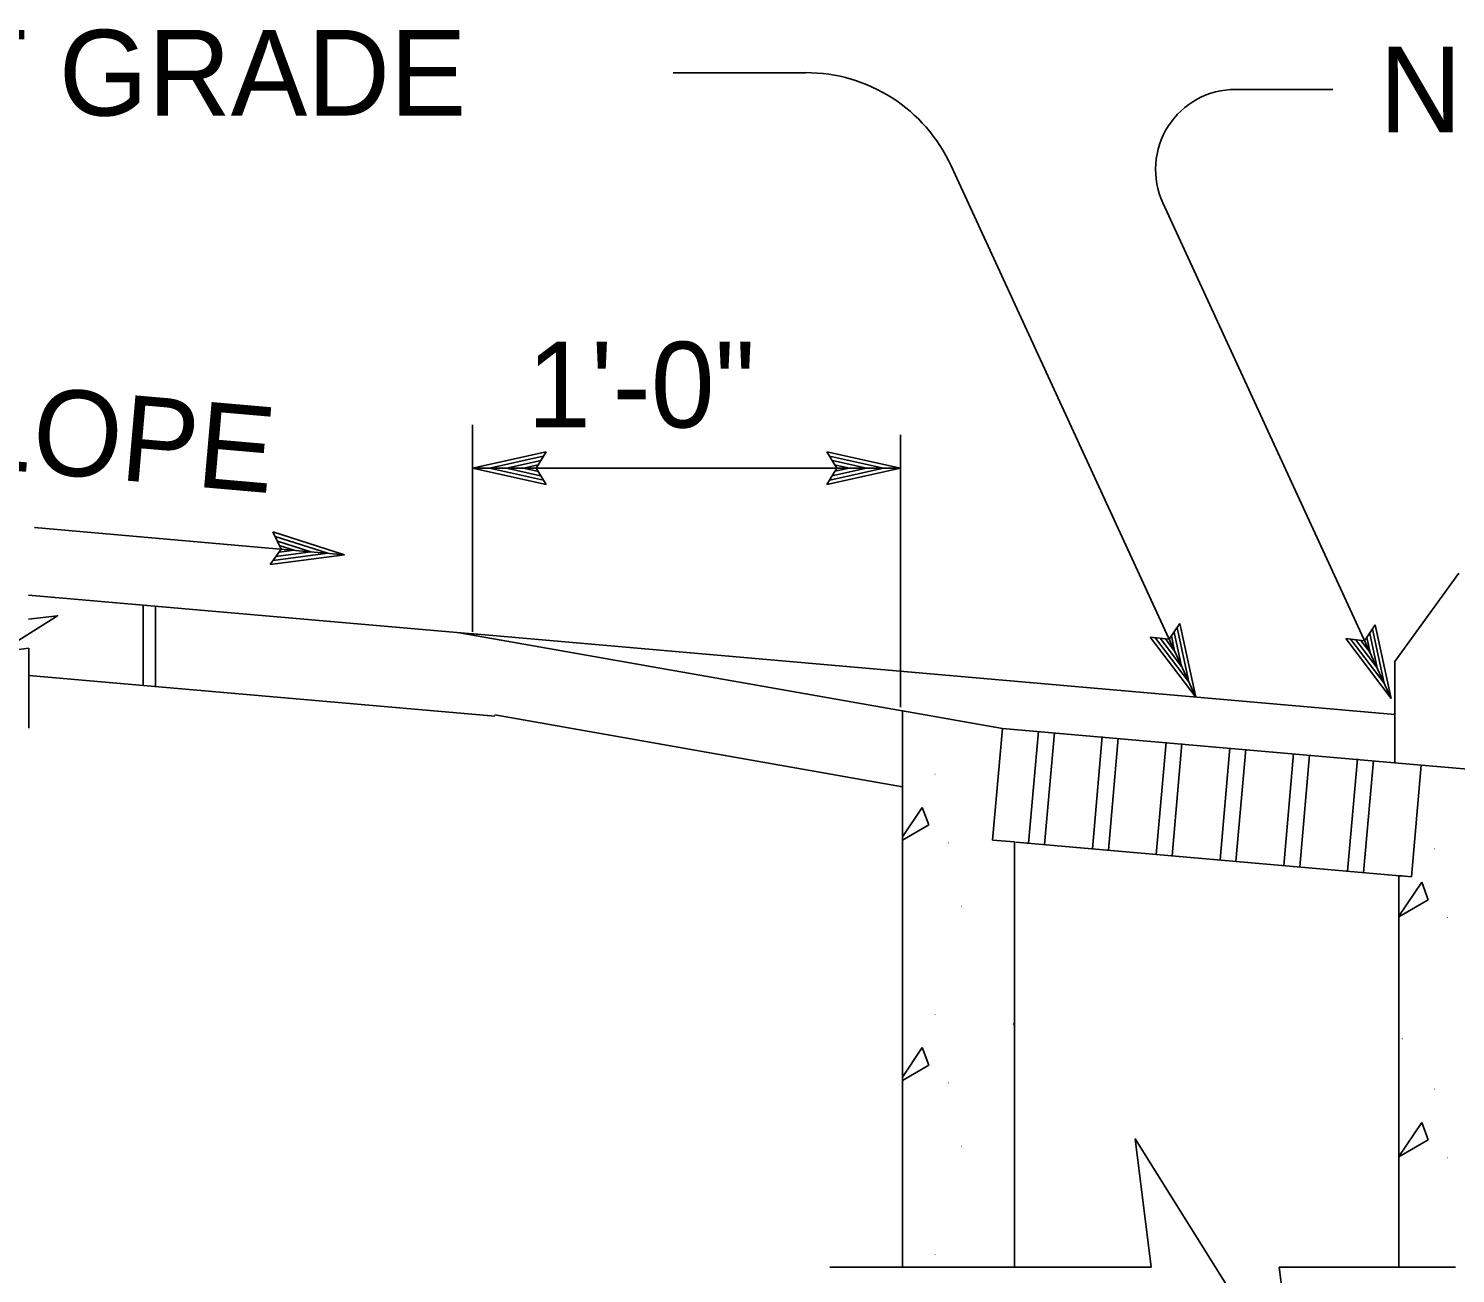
# Model space of a CAD drawing. Extents: x -894 to 866, y -472 to 714.
# Drawn here: x -70 to 46.6, y 217.7 to 319.4 of the extents above; entities that cross this region are included whole.
import ezdxf

# ---------------------------------------------------------------- set-up
doc = ezdxf.new("R2010")
doc.units = 0
for name, color, linetype in [('df_DETAIL-anno', 7, 'Continuous'), ('pp_PRESENTATION', 7, 'Continuous'), ('rd_HMA-DIKE', 7, 'Continuous'), ('str_Concrete-A', 7, 'Continuous'), ('str_Misc-Steel-A', 7, 'Continuous')]:
    doc.layers.add(name, color=color, linetype=linetype)

msp = doc.modelspace()

# ---------------------------------------------------------------- linework, layer by layer
at = {"layer": 'df_DETAIL-anno'}
for p, q in [((-17.32, 315.75), (-6.5, 315.75)), ((36.56, 314.39), (28.62, 314.39)), ((25.37, 264.74), (5.38, 308.15)), ((41.33, 264.63), (22.68, 305.11)), ((-33.72, 270.07), (-33.72, 286.99)), ((1.24, 263.92), (1.24, 286.17)), ((-33.7, 283.45), (-27.7, 284.78)), ((-32.31, 283.45), (-27.93, 284.42)), ((-27.7, 284.78), (-28.5, 283.45)), ((-27.7, 284.78), (-27.7, 284.78)), ((-3.96, 283.45), (-4.76, 284.79)), ((-4.76, 284.79), (-4.76, 284.79)), ((-4.76, 284.79), (1.24, 283.45)), ((-4.55, 284.43), (-0.14, 283.45)), ((-33.7, 283.45), (1.24, 283.45)), ((-27.7, 282.11), (-33.7, 283.45)), ((-33.7, 283.45), (-33.7, 283.45)), ((-27.91, 282.47), (-32.32, 283.45)), ((-30.93, 283.45), (-28.11, 284.07)), ((-28.15, 282.83), (-30.93, 283.45)), ((-29.55, 283.45), (-28.34, 283.71)), ((-28.32, 283.17), (-29.55, 283.45)), ((-28.5, 283.45), (-27.7, 282.11)), ((1.24, 283.45), (-4.76, 282.12)), ((-4.76, 282.12), (-3.96, 283.45)), ((-0.15, 283.45), (-4.53, 282.48)), ((-1.53, 283.45), (-4.35, 282.83)), ((-4.31, 284.07), (-1.53, 283.45)), ((-4.14, 283.73), (-2.91, 283.45)), ((-2.91, 283.45), (-4.12, 283.19)), ((1.24, 283.45), (1.24, 283.45)), ((-27.7, 282.11), (-27.7, 282.11)), ((-4.76, 282.12), (-4.76, 282.12)), ((23.19, 269.47), (24.07, 270.75)), ((23.84, 270.41), (24.79, 266)), ((24.07, 270.75), (24.07, 270.75)), ((24.07, 270.75), (25.37, 264.74)), ((39.15, 269.35), (40.03, 270.64)), ((40.03, 270.64), (40.03, 270.64)), ((40.03, 270.64), (41.33, 264.63)), ((25.37, 264.74), (21.65, 269.64)), ((21.65, 269.64), (21.65, 269.64)), ((21.65, 269.64), (23.19, 269.47)), ((24.78, 266.01), (22.07, 269.57)), ((24.21, 267.25), (22.46, 269.56)), ((23.64, 268.51), (22.89, 269.5)), ((23.37, 269.74), (23.64, 268.51)), ((23.61, 270.05), (24.21, 267.25)), ((41.33, 264.63), (37.61, 269.52)), ((37.61, 269.52), (37.61, 269.52)), ((37.61, 269.52), (39.15, 269.35)), ((40.74, 265.89), (38.03, 269.46)), ((40.17, 267.14), (38.42, 269.44)), ((39.6, 268.39), (38.85, 269.38)), ((39.33, 269.62), (39.6, 268.39)), ((39.57, 269.93), (40.17, 267.14)), ((39.8, 270.29), (40.75, 265.88)), ((25.37, 264.74), (25.37, 264.74)), ((41.33, 264.63), (41.33, 264.63))]:
    msp.add_line(p, q, dxfattribs=at)
for centre, radius, start, end in [((-6.5, 302.68), 13.08, 24.7269, 90), ((28.62, 307.85), 6.54, 90, 204.7269)]:
    msp.add_arc(centre, radius, start, end, dxfattribs=at)
at = {"layer": 'pp_PRESENTATION'}
for p, q in [((-44.16, 276.38), (-69.49, 278.6)), ((-49.34, 276.83), (-50.02, 278.24)), ((-50.02, 278.24), (-50.02, 278.24)), ((-50.02, 278.24), (-44.16, 276.38)), ((-49.83, 277.86), (-45.53, 276.5)), ((-49.63, 277.49), (-46.91, 276.62)), ((-50.25, 275.58), (-49.34, 276.83)), ((-44.16, 276.38), (-50.25, 275.58)), ((-45.54, 276.5), (-49.99, 275.91)), ((-46.91, 276.62), (-49.78, 276.24)), ((-48.29, 276.74), (-49.51, 276.58)), ((-49.49, 277.12), (-48.29, 276.74)), ((-44.16, 276.38), (-44.16, 276.38)), ((-50.25, 275.58), (-50.25, 275.58))]:
    msp.add_line(p, q, dxfattribs=at)
at = {"layer": 'rd_HMA-DIKE'}
for p, q in [((41.62, 267.66), (46.85, 274.87)), ((41.62, 259.38), (41.62, 267.66)), ((51.1, 258.55), (43.78, 259.19))]:
    msp.add_line(p, q, dxfattribs=at)
at = {"layer": 'str_Concrete-A'}
for p, q in [((-69.97, 273.08), (-33.11, 269.86)), ((-60.62, 272.27), (-60.62, 265.73)), ((-59.59, 265.61), (-59.59, 272.18)), ((-34.77, 270), (1.56, 263.6)), ((41.62, 263.32), (-33.93, 269.93)), ((-69.96, 262.21), (-69.96, 268.73)), ((-31.89, 263.19), (-69.96, 266.52)), ((9.57, 262.19), (1.4, 263.63)), ((1.4, 263.63), (1.4, 218.18)), ((1.4, 257.42), (-31.88, 263.29)), ((10.55, 218.18), (10.55, 252.91)), ((41.94, 250.16), (41.94, 218.18)), ((-4.53, 218.18), (7.34, 218.18)), ((21.72, 218.18), (7.34, 218.18)), ((46.58, 218.18), (32.19, 218.18))]:
    msp.add_line(p, q, dxfattribs=at)
for points in [[(-69.97, 271.1), (-67.6, 271.39), (-72.34, 268.43), (-69.97, 268.73)], [(1.4, 253.32), (3.03, 255.73)], [(3.03, 255.73), (3.55, 254.3)], [(3.55, 254.3), (1.4, 253.05)], [(41.94, 246.85), (43.82, 249.62)], [(43.82, 249.62), (44.34, 248.19)], [(44.34, 248.19), (41.94, 246.8)], [(10.49, 238.01), (10.55, 238.11)], [(10.55, 237.99), (10.49, 238.01)], [(1.4, 233.71), (3.03, 236.11)], [(3.03, 236.11), (3.55, 234.68)], [(3.55, 234.68), (1.4, 233.44)], [(41.94, 227.23), (43.82, 230)], [(43.82, 230), (44.34, 228.57)], [(21.72, 218.18), (20.42, 228.65), (33.5, 207.72), (32.19, 218.18)], [(44.34, 228.57), (41.94, 227.18)]]:
    msp.add_lwpolyline(points, dxfattribs=at)
at = {"layer": 'str_Misc-Steel-A'}
for p, q in [((8.77, 253.07), (9.57, 262.19)), ((43.78, 259.19), (9.57, 262.19)), ((12.51, 261.97), (11.71, 252.81)), ((13.82, 261.86), (13.01, 252.7)), ((17.72, 261.52), (16.92, 252.35)), ((19.03, 261.4), (18.23, 252.24)), ((22.94, 261.06), (22.14, 251.9)), ((24.24, 260.95), (23.44, 251.78)), ((28.15, 260.6), (27.35, 251.44)), ((29.45, 260.49), (28.65, 251.33)), ((33.36, 260.15), (32.56, 250.99)), ((34.66, 260.03), (33.86, 250.87)), ((38.57, 259.69), (37.77, 250.53)), ((39.88, 259.58), (39.07, 250.42)), ((43.78, 259.19), (42.98, 250.07)), ((10.55, 252.91), (8.77, 253.07)), ((42.34, 250.13), (10.67, 252.9)), ((42.98, 250.07), (41.94, 250.16))]:
    msp.add_line(p, q, dxfattribs=at)

# ---------------------------------------------------------------- texts
at = {"layer": 'df_DETAIL-anno'}
for s, p in [('STRAIGHT GRADE', (-117.42, 312.25)), ('NORMAL  FL', (40.34, 310.89)), ('1\'-0"', (-29.25, 286.77))]:
    msp.add_text(s, height=7, dxfattribs=at).set_placement(p)
msp.add_text('SHOULDER SLOPE', height=7, rotation=354.9999, dxfattribs=at).set_placement((-135.68, 288.88))
at = {"layer": 'str_Concrete-A'}
for p in [(1.34, 262.51), (3.97, 258.41), (5.06, 252.81), (44.76, 252.3), (6.14, 247.63), (45.85, 246.7), (1.34, 242.89), (3.97, 238.79), (42.13, 236.78), (5.06, 233.19), (44.76, 232.68), (6.14, 228.01), (45.85, 227.08), (1.34, 223.27), (3.97, 219.17)]:
    msp.add_text('.', height=0.523, dxfattribs=at).set_placement(p)

doc.saveas('drawing.dxf')
